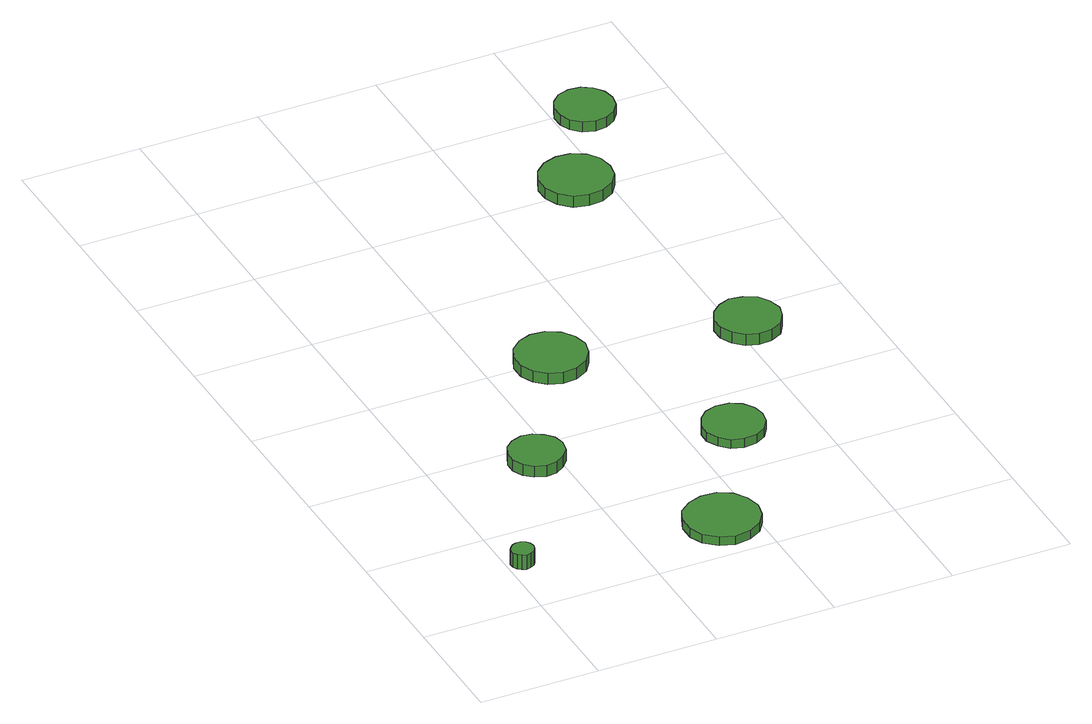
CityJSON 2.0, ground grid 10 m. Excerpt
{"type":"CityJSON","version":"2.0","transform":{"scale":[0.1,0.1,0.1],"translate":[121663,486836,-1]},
"CityObjects":{
"tree1":{"type":"SolitaryVegetationObject","attributes":{"function":"something"},"geometry":[{"type":"MultiSurface","lod":"1","boundaries":[[[0,1,2,3,4,5,6,7,8,9,10,11,12,13,14]],[[15,16,17,18,19,20,21,22,23,24,25,26,27,28,29]],[[0,29,28,1]],[[1,28,27,2]],[[2,27,26,3]],[[3,26,25,4]],[[4,25,24,5]],[[5,24,23,6]],[[6,23,22,7]],[[7,22,21,8]],[[8,21,20,9]],[[9,20,19,10]],[[10,19,18,11]],[[11,18,17,12]],[[12,17,16,13]],[[13,16,15,14]],[[14,15,29,0]]]}]},
"tree2":{"type":"SolitaryVegetationObject","attributes":{"function":"something"},"geometry":[{"type":"MultiSurface","lod":"1","boundaries":[[[30,31,32,33,34,35,36,37,38,39,40,41,42,43,44]],[[45,46,47,48,49,50,51,52,53,54,55,56,57,58,59]],[[30,59,58,31]],[[31,58,57,32]],[[32,57,56,33]],[[33,56,55,34]],[[34,55,54,35]],[[35,54,53,36]],[[36,53,52,37]],[[37,52,51,38]],[[38,51,50,39]],[[39,50,49,40]],[[40,49,48,41]],[[41,48,47,42]],[[42,47,46,43]],[[43,46,45,44]],[[44,45,59,30]]]}]},
"tree3":{"type":"SolitaryVegetationObject","attributes":{"function":"something"},"geometry":[{"type":"MultiSurface","lod":"1","boundaries":[[[60,61,62,63,64,65,66,67,68,69,70,71,72,73,74]],[[75,76,77,78,79,80,81,82,83,84,85,86,87,88,89]],[[60,89,88,61]],[[61,88,87,62]],[[62,87,86,63]],[[63,86,85,64]],[[64,85,84,65]],[[65,84,83,66]],[[66,83,82,67]],[[67,82,81,68]],[[68,81,80,69]],[[69,80,79,70]],[[70,79,78,71]],[[71,78,77,72]],[[72,77,76,73]],[[73,76,75,74]],[[74,75,89,60]]]}]},
"tree4":{"type":"SolitaryVegetationObject","attributes":{"function":"something"},"geometry":[{"type":"MultiSurface","lod":"1","boundaries":[[[90,91,92,93,94,95,96,97,98,99,100,101,102,103,104]],[[105,106,107,108,109,110,111,112,113,114,115,116,117,118,119]],[[90,119,118,91]],[[91,118,117,92]],[[92,117,116,93]],[[93,116,115,94]],[[94,115,114,95]],[[95,114,113,96]],[[96,113,112,97]],[[97,112,111,98]],[[98,111,110,99]],[[99,110,109,100]],[[100,109,108,101]],[[101,108,107,102]],[[102,107,106,103]],[[103,106,105,104]],[[104,105,119,90]]]}]},
"tree5":{"type":"SolitaryVegetationObject","attributes":{"function":"something"},"geometry":[{"type":"MultiSurface","lod":"1","boundaries":[[[120,121,122,123,124,125,126,127,128,129,130,131,132,133,134]],[[135,136,137,138,139,140,141,142,143,144,145,146,147,148,149]],[[120,149,148,121]],[[121,148,147,122]],[[122,147,146,123]],[[123,146,145,124]],[[124,145,144,125]],[[125,144,143,126]],[[126,143,142,127]],[[127,142,141,128]],[[128,141,140,129]],[[129,140,139,130]],[[130,139,138,131]],[[131,138,137,132]],[[132,137,136,133]],[[133,136,135,134]],[[134,135,149,120]]]}]},
"tree6":{"type":"SolitaryVegetationObject","attributes":{"function":"something"},"geometry":[{"type":"MultiSurface","lod":"1","boundaries":[[[150,151,152,153,154,155,156,157,158,159,160,161,162,163,164]],[[165,166,167,168,169,170,171,172,173,174,175,176,177,178,179]],[[150,179,178,151]],[[151,178,177,152]],[[152,177,176,153]],[[153,176,175,154]],[[154,175,174,155]],[[155,174,173,156]],[[156,173,172,157]],[[157,172,171,158]],[[158,171,170,159]],[[159,170,169,160]],[[160,169,168,161]],[[161,168,167,162]],[[162,167,166,163]],[[163,166,165,164]],[[164,165,179,150]]]}]},
"tree7":{"type":"SolitaryVegetationObject","attributes":{"function":"something"},"geometry":[{"type":"MultiSurface","lod":"1","boundaries":[[[180,181,182,183,184,185,186,187,188,189,190,191,192,193,194]],[[195,196,197,198,199,200,201,202,203,204,205,206,207,208,209]],[[180,209,208,181]],[[181,208,207,182]],[[182,207,206,183]],[[183,206,205,184]],[[184,205,204,185]],[[185,204,203,186]],[[186,203,202,187]],[[187,202,201,188]],[[188,201,200,189]],[[189,200,199,190]],[[190,199,198,191]],[[191,198,197,192]],[[192,197,196,193]],[[193,196,195,194]],[[194,195,209,180]]]}]},
"tree8":{"type":"SolitaryVegetationObject","attributes":{"function":"something"},"geometry":[{"type":"MultiSurface","lod":"1","boundaries":[[[210,211,212,213,214,215,216,217,218,219,220,221,222,223,224]],[[225,226,227,228,229,230,231,232,233,234,235,236,237,238,239]],[[210,239,238,211]],[[211,238,237,212]],[[212,237,236,213]],[[213,236,235,214]],[[214,235,234,215]],[[215,234,233,216]],[[216,233,232,217]],[[217,232,231,218]],[[218,231,230,219]],[[219,230,229,220]],[[220,229,228,221]],[[221,228,227,222]],[[222,227,226,223]],[[223,226,225,224]],[[224,225,239,210]]]}]}
},
"vertices":[
[22,58,20],[21,62,20],[19,65,20],[15,67,20],[11,67,20],[8,66,20],[5,63,20],[3,60,20],[3,56,20],[5,52,20],[8,50,20],[11,48,20],[15,49,20],[19,51,20],[21,54,20],[21,54,7],[19,51,7],[15,49,7],[11,48,7],[8,50,7],[5,52,7],[3,56,7],[3,60,7],[5,63,7],[8,66,7],[11,67,7],[15,67,7],[19,65,7],[21,62,7],[22,58,7],
[106,180,17],[104,189,17],[98,196,17],[90,201,17],[81,202,17],[72,199,17],[65,193,17],[61,184,17],[61,175,17],[65,166,17],[72,160,17],[81,157,17],[90,158,17],[98,163,17],[104,170,17],[104,170,7],[98,163,7],[90,158,7],[81,157,7],[72,160,7],[65,166,7],[61,175,7],[61,184,7],[65,193,7],[72,199,7],[81,202,7],[90,201,7],[98,196,7],[104,189,7],[106,180,7],
[203,39,16],[200,51,16],[193,62,16],[182,68,16],[169,69,16],[157,65,16],[147,57,16],[142,45,16],[142,32,16],[147,21,16],[157,12,16],[169,8,16],[182,10,16],[193,16,16],[200,26,16],[200,26,8],[193,16,8],[182,10,8],[169,8,8],[157,12,8],[147,21,8],[142,32,8],[142,45,8],[147,57,8],[157,65,8],[169,69,8],[182,68,8],[193,62,8],[200,51,8],[203,39,8],
[182,297,16],[179,309,16],[172,319,16],[161,325,16],[149,326,16],[138,322,16],[129,314,16],[124,303,16],[124,291,16],[129,280,16],[138,272,16],[149,268,16],[161,269,16],[172,275,16],[179,285,16],[179,285,6],[172,275,6],[161,269,6],[149,268,6],[138,272,6],[129,280,6],[124,291,6],[124,303,6],[129,314,6],[138,322,6],[149,326,6],[161,325,6],[172,319,6],[179,309,6],[182,297,6],
[262,152,15],[260,162,15],[254,171,15],[245,176,15],[234,177,15],[224,174,15],[217,167,15],[212,157,15],[212,147,15],[217,137,15],[224,130,15],[234,127,15],[245,128,15],[254,133,15],[260,142,15],[260,142,7],[254,133,7],[245,128,7],[234,127,7],[224,130,7],[217,137,7],[212,147,7],[212,157,7],[217,167,7],[224,174,7],[234,177,7],[245,176,7],[254,171,7],[260,162,7],[262,152,7],
[337,277,16],[334,288,16],[328,297,16],[318,302,16],[307,304,16],[297,300,16],[289,293,16],[284,283,16],[284,272,16],[289,262,16],[297,254,16],[307,251,16],[318,252,16],[328,257,16],[334,266,16],[334,266,6],[328,257,6],[318,252,6],[307,251,6],[297,254,6],[289,262,6],[284,272,6],[284,283,6],[289,293,6],[297,300,6],[307,304,6],[318,302,6],[328,297,6],[334,288,6],[337,277,6],
[306,509,16],[304,521,16],[297,531,16],[286,537,16],[274,538,16],[262,534,16],[253,526,16],[248,515,16],[248,503,16],[253,492,16],[262,483,16],[274,480,16],[286,481,16],[297,487,16],[304,497,16],[304,497,6],[297,487,6],[286,481,6],[274,480,6],[262,483,6],[253,492,6],[248,503,6],[248,515,6],[253,526,6],[262,534,6],[274,538,6],[286,537,6],[297,531,6],[304,521,6],[306,509,6],
[349,593,16],[347,603,16],[341,611,16],[333,616,16],[323,617,16],[313,614,16],[306,607,16],[302,598,16],[302,588,16],[306,579,16],[313,572,16],[323,569,16],[333,570,16],[341,575,16],[347,583,16],[347,583,7],[341,575,7],[333,570,7],[323,569,7],[313,572,7],[306,579,7],[302,588,7],[302,598,7],[306,607,7],[313,614,7],[323,617,7],[333,616,7],[341,611,7],[347,603,7],[349,593,7]
]}
